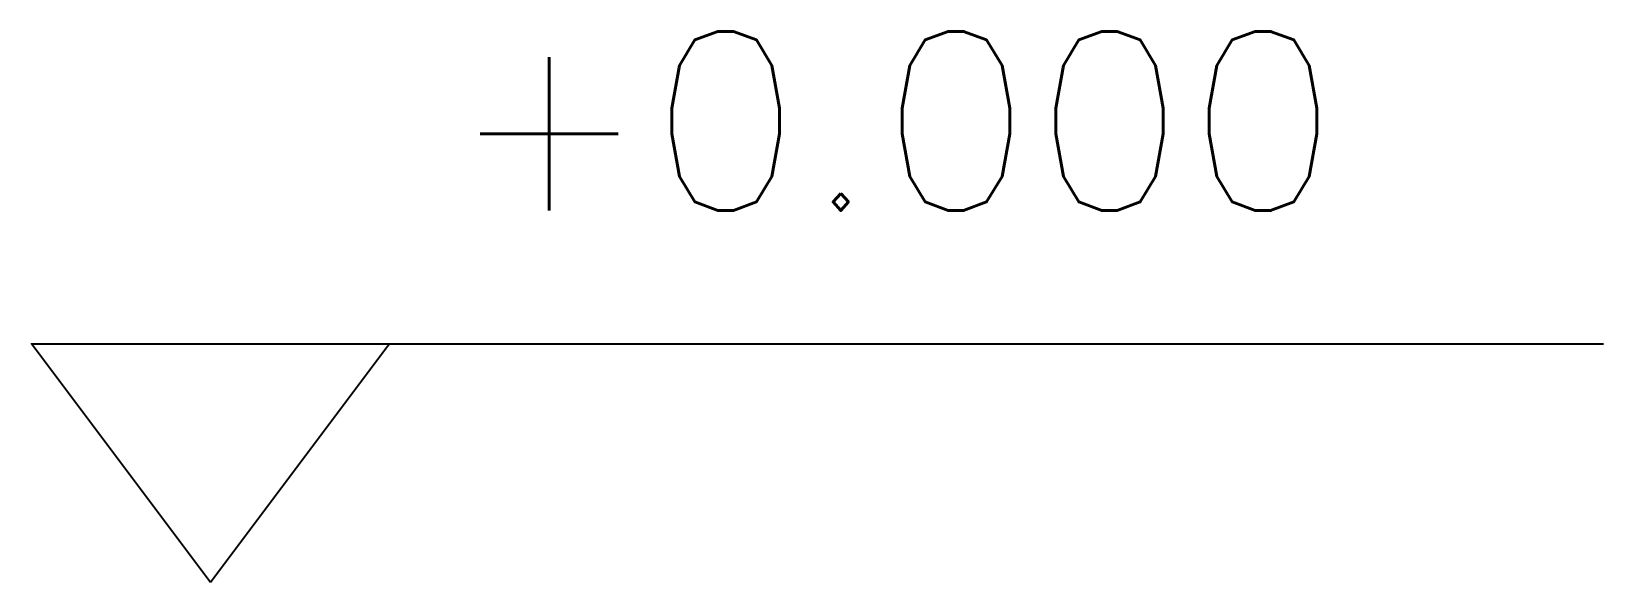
# Model space of a CAD drawing. Header units: millimetres. Extents: x -90 to 700, y 0 to 277.
import ezdxf
from ezdxf.enums import TextEntityAlignment as Align

# ---------------------------------------------------------------- set-up
doc = ezdxf.new("R2010")
doc.units = ezdxf.units.MM
doc.styles.get("Standard").update_dxf_attribs({"font": 'simplex.shx'})

msp = doc.modelspace()

# ---------------------------------------------------------------- linework, layer by layer
msp.add_line((-90, 120), (700, 120))
msp.add_lwpolyline([(0, 0), (-90, 120), (90, 120)], close=True)

# ---------------------------------------------------------------- texts
msp.add_text('+0.000', height=90).set_placement((120, 160), align=Align.BOTTOM_LEFT)

doc.saveas('drawing.dxf')
